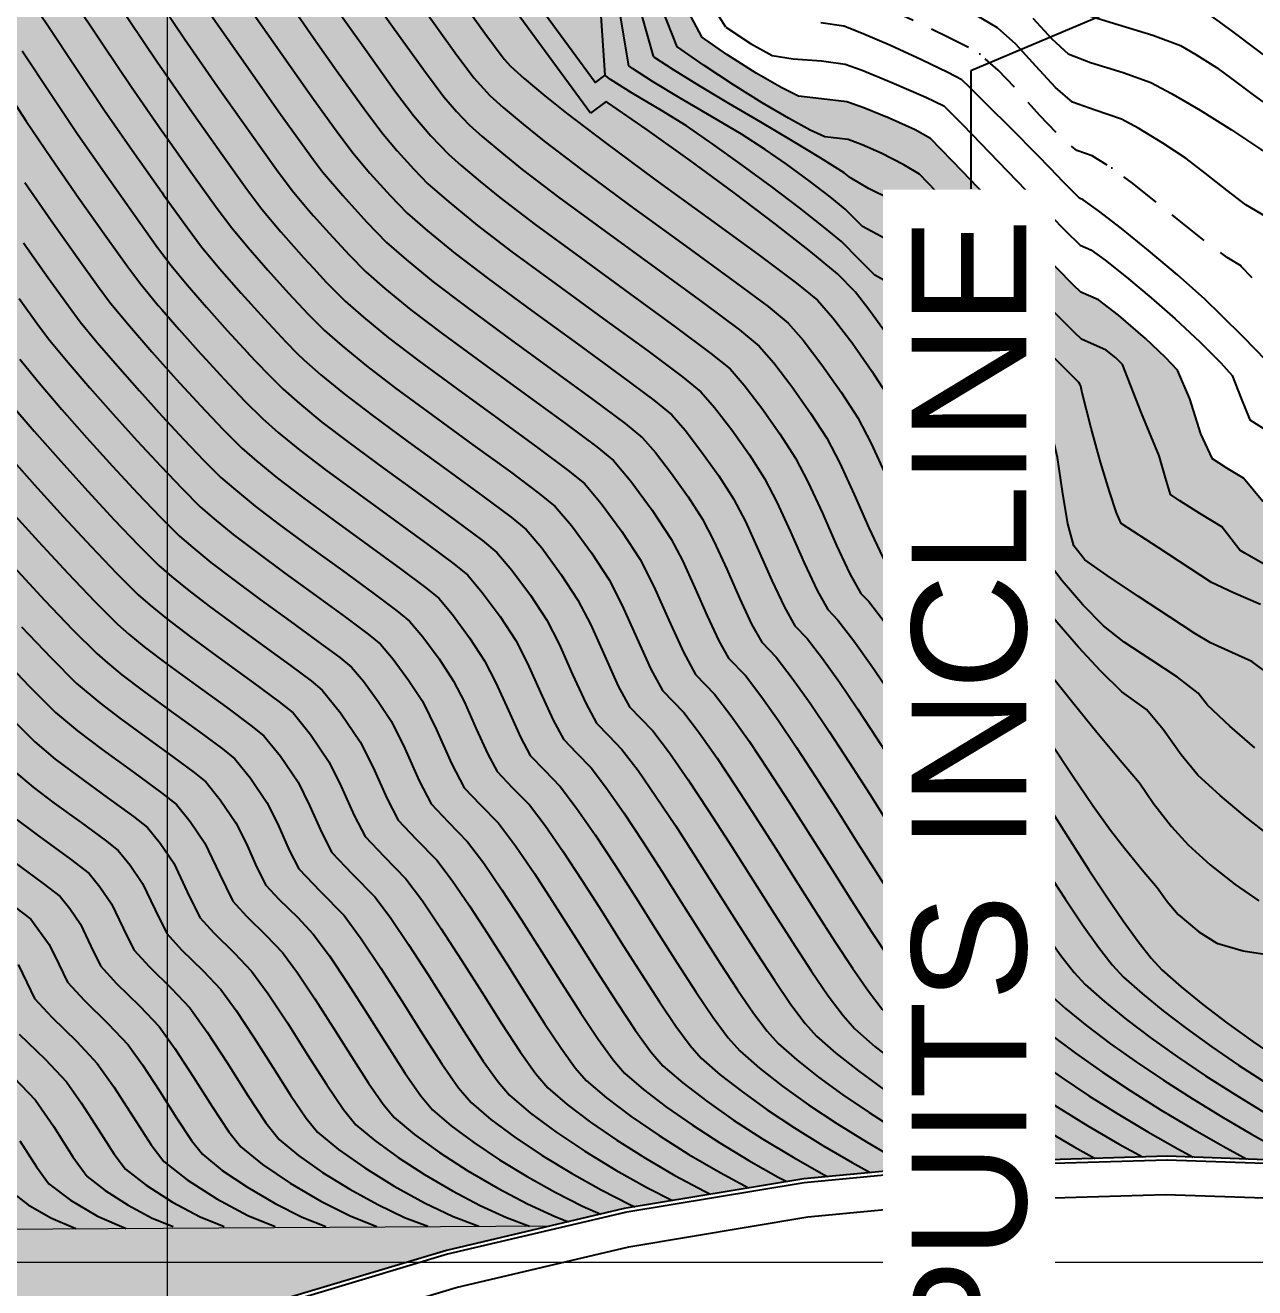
# Model space of a CAD drawing. Extents: x 61466 to 63015, y 108404 to 110397.
# Drawn here: x 62823.33 to 62860.87, y 109204.29 to 109242.84 of the extents above; entities that cross this region are included whole.
import ezdxf
from ezdxf import colors
from ezdxf.entities.mleader import LeaderData, LeaderLine
from ezdxf.math import Vec2, Vec3

# ---------------------------------------------------------------- set-up
doc = ezdxf.new("R2010")
doc.units = 0
doc.header["$LTSCALE"] = 1.000015
doc.header["$MEASUREMENT"] = 0
doc.linetypes.add('TRATTEGGIATA2', pattern=[0.375, 0.25, -0.125])
for name, color, linetype in [('colore lago', 131, 'Continuous'), ('coordinate', 2, 'Continuous'), ('Couronnement', 7, 'Continuous'), ('curve livello 1m', 2, 'Continuous'), ('curve livello 5m', 7, 'Continuous'), ('LIN018CO', 6, 'Continuous'), ('LIN025CO', 7, 'Continuous')]:
    doc.layers.add(name, color=color, linetype=linetype)
doc.layers.add('Colori bordi', color=5, linetype='Continuous', plot=False)
doc.layers.add('no_plot', color=5, linetype='Continuous', plot=False)
doc.layers.add('LINE035', color=1, linetype='Continuous', lineweight=35)
doc.styles.add('ARIAL', font='arial.ttf')

msp = doc.modelspace()

# ---------------------------------------------------------------- hatches: boundary and pattern name
at = {"layer": 'colore lago', "linetype": 'Continuous', "lineweight": 0}
msp.add_hatch(color=256, dxfattribs=at).paths.add_polyline_path([(62823.098, 109267.497), (62823.692, 109266.925), (62824.211, 109265.876), (62823.37, 109265.642), (62827.768, 109260.013), (62841.061, 109263.699), (62841.764, 109262.8), (62836.243, 109253.044), (62840.642, 109247.414), (62841.442, 109248.828), (62841.442, 109247.267), (62842.487, 109245.294), (62842.982, 109244.359), (62843.392, 109243.586), (62843.655, 109243.089), (62843.975, 109242.486), (62844.757, 109241.948), (62845.652, 109241.38), (62846.428, 109240.929), (62846.943, 109240.681), (62847.646, 109240.594), (62848.413, 109240.508), (62848.935, 109240.325), (62849.708, 109240.006), (62850.5, 109239.647), (62850.969, 109239.389), (62851.947, 109238.376), (62853.322, 109236.946), (62854.115, 109236.138), (62854.823, 109235.422), (62855.34, 109234.904), (62855.561, 109234.691), (62856.098, 109234.455), (62856.706, 109233.991), (62857.535, 109233.283), (62858.15, 109232.701), (62858.509, 109232.314), (62858.884, 109231.435), (62859.223, 109230.367), (62859.579, 109229.599), (62860.022, 109229.318), (62860.524, 109229.013), (62861.121, 109228.302), (62861.763, 109227.397), (62862.367, 109226.672), (62862.863, 109226.351), (62863.351, 109226.081), (62863.81, 109225.827), (62864.373, 109225.46), (62865.159, 109224.926), (62866.024, 109224.324), (62866.828, 109223.749), (62867.744, 109223.067), (62868.796, 109222.261), (62869.668, 109221.573), (62870.574, 109220.83), (62871.455, 109220.092), (62872.228, 109219.43), (62872.81, 109218.915), (62873.119, 109218.618), (62873.68, 109217.736), (62874.168, 109217.012), (62874.819, 109216.771), (62876.542, 109216.153), (62874.849, 109207.821), (62874.609, 109206.638), (62869.261, 109207.566), (62863.756, 109208.111), (62858.193, 109208.307), (62852.65, 109208.14), (62847.099, 109207.618), (62841.619, 109206.708), (62836.195, 109205.43), (62830.876, 109203.835), (62825.687, 109201.868), (62820.621, 109199.558), (62815.733, 109196.944), (62811.013, 109193.985), (62806.809, 109190.99), (62802.653, 109187.599), (62798.578, 109183.823), (62795.53, 109180.621), (62792.243, 109176.791), (62789.658, 109173.373), (62786.55, 109168.77), (62783.753, 109163.954), (62781.281, 109158.995), (62779.157, 109153.861), (62777.364, 109148.591), (62775.923, 109143.219), (62774.828, 109137.77), (62774.099, 109132.277), (62773.742, 109126.898), (62773.733, 109121.341), (62774.08, 109115.779), (62774.822, 109110.285), (62775.907, 109104.828), (62776.774, 109101.614), (62775.534, 109098.968), (62771.471, 109097.411), (62770.737, 109098.002), (62769.881, 109098.471), (62769.16, 109098.676), (62768.397, 109098.468), (62767.454, 109097.966), (62766.48, 109097.438), (62765.625, 109097.152), (62765.129, 109097.238), (62764.204, 109097.445), (62761.92, 109098.04), (62758.989, 109098.856), (62755.805, 109099.756), (62752.764, 109100.605), (62750.259, 109101.266), (62749.515, 109101.432), (62748.651, 109101.616), (62748.14, 109101.737), (62747.525, 109102.034), (62746.769, 109102.406), (62745.628, 109102.895), (62744.247, 109103.457), (62742.732, 109104.06), (62741.189, 109104.67), (62739.721, 109105.255), (62738.435, 109105.782), (62737.436, 109106.218), (62736.779, 109106.546), (62735.74, 109107.202), (62732.8, 109108.9), (62729.641, 109110.917), (62727.666, 109112.216), (62727.666, 109301.173), (62759.548, 109318.75), (62762.174, 109316.583), (62766.058, 109313.671), (62770.75, 109310.793), (62775.77, 109307.499), (62780.625, 109303.893), (62784.649, 109301.743), (62791.078, 109296.783), (62792.191, 109296.264), (62793.304, 109295.744), (62792.406, 109295.415), (62791.026, 109294.91), (62795.864, 109289.653), (62808.817, 109294.398), (62809.589, 109293.558), (62804.873, 109283.389), (62809.71, 109278.132), (62811.198, 109281.339), (62812.277, 109280.843), (62812.557, 109280.571), (62813.179, 109280.078), (62813.957, 109279.511), (62814.819, 109278.905), (62815.694, 109278.295), (62816.511, 109277.717), (62817.199, 109277.207), (62817.686, 109276.799), (62818.127, 109276.26), (62818.712, 109275.538), (62819.259, 109274.911), (62819.895, 109274.192), (62820.227, 109273.803), (62820.528, 109273.159), (62820.826, 109272.316), (62821.425, 109270.407), (62821.73, 109269.526), (62822.044, 109268.819)])

# ---------------------------------------------------------------- linework, layer by layer
at = {"layer": 'Colori bordi', "linetype": 'Continuous', "lineweight": 0, "flags": 128}
for points in [[(62843.655, 109243.089), (62843.975, 109242.486), (62844.757, 109241.948), (62845.652, 109241.38), (62846.428, 109240.929), (62846.943, 109240.681), (62847.646, 109240.594), (62848.413, 109240.508), (62848.413, 109240.508), (62848.935, 109240.325), (62849.708, 109240.006), (62850.5, 109239.647), (62850.969, 109239.389), (62850.969, 109239.389), (62851.947, 109238.376), (62853.322, 109236.946), (62853.322, 109236.946), (62854.115, 109236.138), (62854.823, 109235.422), (62855.34, 109234.904), (62855.561, 109234.691), (62856.098, 109234.455), (62856.098, 109234.455), (62856.706, 109233.991), (62857.535, 109233.283), (62857.535, 109233.283), (62858.15, 109232.701), (62858.509, 109232.314), (62858.509, 109232.314), (62858.884, 109231.435), (62859.223, 109230.367), (62859.579, 109229.599), (62859.579, 109229.599), (62860.022, 109229.318), (62860.524, 109229.013), (62860.524, 109229.013), (62861.121, 109228.302)], [(62863.756, 109208.111), (62858.193, 109208.307), (62852.65, 109208.14), (62847.099, 109207.618), (62841.619, 109206.708), (62836.195, 109205.43), (62830.876, 109203.835)]]:
    msp.add_lwpolyline(points, dxfattribs=at)
at = {"layer": 'coordinate', "linetype": 'Continuous', "lineweight": 0}
for p, q in [((62827.666, 109253.661), (62827.666, 109232.825)), ((62827.666, 109232.825), (62827.666, 109181.127)), ((62767.853, 109205.071), (62950.566, 109205.071))]:
    msp.add_line(p, q, dxfattribs=at)
at = {"layer": 'Couronnement', "linetype": 'Continuous'}
for p, q in [((62852.65, 109208.14), (62847.099, 109207.618)), ((62858.193, 109208.307), (62852.65, 109208.14)), ((62858.197, 109208.188), (62852.654, 109208.021)), ((62863.74, 109207.992), (62858.189, 109208.188)), ((62863.756, 109208.111), (62858.193, 109208.307)), ((62852.661, 109208.021), (62847.11, 109207.499)), ((62847.099, 109207.618), (62841.619, 109206.708)), ((62847.11, 109207.499), (62841.639, 109206.59)), ((62847.227, 109206.456), (62852.69, 109206.971)), ((62852.69, 109206.971), (62858.141, 109207.141)), ((62858.141, 109207.141), (62863.593, 109206.952)), ((62841.619, 109206.708), (62836.195, 109205.43)), ((62841.647, 109206.591), (62836.221, 109205.313)), ((62841.764, 109205.543), (62847.227, 109206.456)), ((62836.195, 109205.43), (62830.876, 109203.835)), ((62836.483, 109204.299), (62841.764, 109205.543)), ((62836.221, 109205.313), (62830.911, 109203.721)), ((62831.305, 109202.751), (62836.483, 109204.299))]:
    msp.add_line(p, q, dxfattribs=at)
at = {"layer": 'curve livello 1m', "color": 152, "linetype": 'TRATTEGGIATA2', "ltscale": 5, "flags": 128}
msp.add_lwpolyline([(62877.425, 109220.496), (62875.943, 109221.689), (62875.11, 109222.293), (62874.378, 109222.772), (62874.378, 109222.772), (62873.706, 109223.108), (62872.86, 109223.478), (62872.061, 109223.83), (62871.533, 109224.115), (62871.533, 109224.115), (62871.127, 109224.523), (62870.581, 109225.144), (62870.092, 109225.659), (62870.092, 109225.659), (62869.688, 109225.976), (62868.993, 109226.495), (62868.231, 109227.062), (62867.624, 109227.526), (62867.624, 109227.526), (62866.768, 109228.215), (62865.963, 109228.876), (62865.335, 109229.408), (62865.004, 109229.709), (62865.004, 109229.709), (62864.689, 109230.091), (62864.233, 109230.699), (62863.72, 109231.418), (62863.232, 109232.136), (62863.232, 109232.136), (62862.84, 109232.791), (62862.401, 109233.561), (62862.103, 109234.041), (62862.103, 109234.041), (62861.53, 109234.552), (62860.828, 109235.099), (62860.46, 109235.481), (62860.46, 109235.481), (62860.465, 109235.49), (62860.026, 109235.755), (62859.403, 109236.216), (62858.663, 109236.801), (62857.884, 109237.43), (62857.141, 109238.019), (62856.509, 109238.487), (62856.509, 109238.487), (62855.902, 109238.857), (62855.443, 109239.015), (62854.92, 109239.449), (62854.313, 109240.088), (62853.67, 109240.806), (62853.04, 109241.477), (62852.472, 109241.974), (62852.472, 109241.974), (62852.137, 109242.162), (62851.499, 109242.483), (62850.648, 109242.893), (62849.675, 109243.347), (62848.671, 109243.803), (62848.671, 109243.803), (62848.281, 109243.964), (62847.403, 109244.068), (62846.813, 109244.38), (62846.162, 109244.844), (62845.644, 109245.32), (62845.644, 109245.32), (62845.323, 109245.805), (62844.882, 109246.619), (62844.368, 109247.625), (62843.828, 109248.688), (62843.153, 109249.974), (62842.347, 109250.428)], dxfattribs=at)
at = {"layer": 'curve livello 5m', "color": 2}
for p, q in [((62841.442, 109247.267), (62843.975, 109242.486)), ((62841.067, 109240.514), (62840.588, 109240.163))]:
    msp.add_line(p, q, dxfattribs=at)
at = {"layer": 'curve livello 5m', "color": 2, "flags": 128}
for points in [[(62840.588, 109240.163), (62829.287, 109255.569), (62824.017, 109259.827)], [(62827.5, 109249.186), (62827.793, 109248.855), (62827.793, 109248.855), (62828.447, 109247.895), (62829.61, 109246.14), (62830.625, 109244.626), (62830.625, 109244.626), (62831.745, 109243.015), (62832.135, 109242.462)], [(62822.987, 109245.83), (62823.63, 109245.153), (62824.17, 109244.544), (62824.17, 109244.544), (62824.723, 109243.733), (62825.706, 109242.25), (62826.563, 109240.97), (62826.563, 109240.97), (62827.5, 109239.624)], [(62854.1, 109243.063), (62854.674, 109242.427), (62855.17, 109241.972), (62855.857, 109241.706), (62856.858, 109241.402), (62857.702, 109241.101), (62858.332, 109240.765), (62859.204, 109240.249), (62860.162, 109239.648), (62861.048, 109239.06), (62861.115, 109239.007)], [(62832.135, 109242.462), (62832.838, 109241.467), (62833.732, 109240.221), (62834.256, 109239.517), (62834.256, 109239.517), (62834.687, 109239.009), (62835.194, 109238.449), (62835.623, 109238.006), (62835.623, 109238.006), (62836.261, 109237.449), (62837.141, 109236.728), (62837.141, 109236.728), (62838.189, 109235.929), (62839.537, 109234.937), (62840.986, 109233.883), (62842.338, 109232.897), (62843.396, 109232.109), (62843.96, 109231.649), (62844.377, 109231.169), (62844.901, 109230.485), (62845.44, 109229.722), (62845.902, 109229.002), (62846.279, 109228.283), (62846.696, 109227.374), (62847.117, 109226.423), (62847.509, 109225.582), (62847.834, 109224.999), (62848.145, 109224.678), (62848.629, 109224.05), (62849.16, 109223.305), (62849.73, 109222.465), (62850.329, 109221.554), (62850.945, 109220.594), (62851.571, 109219.608), (62852.195, 109218.62), (62852.808, 109217.651), (62853.4, 109216.726), (62853.96, 109215.867), (62854.479, 109215.097), (62854.948, 109214.439), (62855.355, 109213.917), (62855.691, 109213.552), (62856.282, 109213.028), (62856.957, 109212.481), (62857.704, 109211.917), (62858.512, 109211.343), (62859.371, 109210.765), (62860.269, 109210.19), (62861.195, 109209.624)], [(62861.121, 109228.302), (62860.524, 109229.013), (62860.524, 109229.013), (62860.022, 109229.318), (62859.579, 109229.599), (62859.579, 109229.599), (62859.223, 109230.367), (62858.884, 109231.435), (62858.509, 109232.314), (62858.509, 109232.314), (62858.15, 109232.701), (62857.535, 109233.283), (62857.535, 109233.283), (62856.706, 109233.991), (62856.098, 109234.455), (62856.098, 109234.455), (62855.561, 109234.691), (62855.34, 109234.904), (62854.823, 109235.422), (62854.115, 109236.138), (62853.322, 109236.946), (62853.322, 109236.946), (62851.947, 109238.376), (62850.969, 109239.389), (62850.969, 109239.389), (62850.5, 109239.647), (62849.708, 109240.006), (62848.935, 109240.325), (62848.413, 109240.508), (62848.413, 109240.508), (62847.646, 109240.594), (62846.943, 109240.681), (62846.428, 109240.929), (62845.652, 109241.38), (62844.757, 109241.948), (62843.975, 109242.486)], [(62861.387, 109218.053), (62860.587, 109218.672), (62859.815, 109219.318), (62859.131, 109219.947), (62859.131, 109219.947), (62858.621, 109220.569), (62858.07, 109221.338), (62857.568, 109221.947), (62857.568, 109221.947), (62856.81, 109222.487), (62856.16, 109223.129), (62855.487, 109223.853), (62854.824, 109224.618), (62854.205, 109225.381), (62853.663, 109226.1), (62853.233, 109226.736), (62852.947, 109227.244), (62852.947, 109227.244), (62852.844, 109227.776), (62852.561, 109228.515), (62852.168, 109229.399), (62851.713, 109230.328), (62851.246, 109231.205), (62850.815, 109231.928), (62850.815, 109231.928), (62850.486, 109232.324), (62850.07, 109232.82), (62850.07, 109232.82), (62849.596, 109233.459), (62849.053, 109234.209), (62848.675, 109234.708), (62848.675, 109234.708), (62848.132, 109235.253), (62847.319, 109235.924), (62846.233, 109236.772), (62844.972, 109237.725), (62843.633, 109238.711), (62842.315, 109239.655), (62841.113, 109240.486), (62841.113, 109240.486), (62841.067, 109240.514)], [(62827.5, 109239.624), (62827.511, 109239.609), (62828.434, 109238.3), (62829.189, 109237.248), (62829.633, 109236.653), (62829.633, 109236.653), (62830.132, 109236.053), (62830.733, 109235.365), (62831.368, 109234.663), (62831.968, 109234.024), (62832.135, 109233.855)], [(62823.276, 109236.203), (62824.03, 109235.134), (62824.647, 109234.274), (62825.009, 109233.788), (62825.009, 109233.788), (62825.531, 109233.157), (62826.145, 109232.44), (62826.816, 109231.68), (62827.505, 109230.918), (62828.175, 109230.196), (62828.788, 109229.555), (62829.307, 109229.037), (62829.748, 109228.652), (62830.355, 109228.154), (62831.08, 109227.602), (62832.011, 109226.917), (62833.012, 109226.189), (62833.946, 109225.508), (62834.676, 109224.963), (62835.066, 109224.645), (62835.47, 109224.168), (62835.967, 109223.491), (62836.408, 109222.817), (62836.738, 109222.172), (62837.102, 109221.361), (62837.453, 109220.587), (62837.742, 109220.052), (62838.202, 109219.571), (62838.722, 109219.038), (62839.203, 109218.403), (62839.744, 109217.62), (62840.326, 109216.733), (62840.932, 109215.786), (62841.54, 109214.823), (62842.133, 109213.887), (62842.692, 109213.023), (62843.198, 109212.274), (62843.631, 109211.684), (62843.973, 109211.297), (62844.548, 109210.796), (62845.227, 109210.268), (62845.988, 109209.724), (62846.814, 109209.176), (62847.683, 109208.635), (62848.577, 109208.113), (62849.133, 109207.809)], [(62832.135, 109233.855), (62832.465, 109233.521), (62833.005, 109233.05), (62833.748, 109232.441), (62834.635, 109231.765), (62835.774, 109230.927), (62836.999, 109230.036), (62838.142, 109229.203), (62839.036, 109228.536), (62839.513, 109228.147), (62840.007, 109227.563), (62840.615, 109226.734), (62841.155, 109225.91), (62841.56, 109225.12), (62842.005, 109224.128), (62842.434, 109223.181), (62842.788, 109222.526), (62843.434, 109221.858), (62843.916, 109221.227), (62844.452, 109220.465), (62845.029, 109219.602), (62845.632, 109218.67), (62846.25, 109217.699), (62846.868, 109216.721), (62847.472, 109215.767), (62848.051, 109214.866), (62848.589, 109214.051), (62849.074, 109213.351), (62849.493, 109212.799), (62849.832, 109212.424), (62850.417, 109211.91), (62851.094, 109211.371), (62851.849, 109210.815), (62852.668, 109210.25), (62853.535, 109209.686), (62854.437, 109209.131), (62855.359, 109208.592), (62855.994, 109208.241)], [(62822.809, 109228.097), (62823.733, 109227.076), (62824.631, 109226.107), (62825.453, 109225.247), (62826.149, 109224.552), (62826.491, 109224.253), (62826.963, 109223.867), (62827.66, 109223.338), (62828.558, 109222.681), (62829.472, 109222.016), (62830.221, 109221.463), (62830.619, 109221.144), (62831.123, 109220.52), (62831.66, 109219.725), (62832.01, 109219.02), (62832.384, 109218.181), (62832.696, 109217.579), (62833.313, 109216.933), (62834.011, 109216.218), (62834.488, 109215.579), (62835.034, 109214.772), (62835.618, 109213.865), (62836.213, 109212.925), (62836.788, 109212.018), (62837.316, 109211.212), (62837.768, 109210.574), (62838.113, 109210.17), (62838.753, 109209.626), (62839.534, 109209.048), (62840.417, 109208.459), (62841.36, 109207.884), (62842.325, 109207.345), (62843.097, 109206.954)], [(62822.991, 109220.067), (62823.57, 109219.58), (62824.218, 109219.092), (62825.037, 109218.495), (62825.774, 109217.955), (62826.172, 109217.642), (62826.531, 109217.198), (62826.913, 109216.632), (62827.297, 109215.828), (62827.65, 109215.105), (62828.101, 109214.612), (62828.758, 109213.97), (62829.3, 109213.398), (62829.77, 109212.755), (62830.315, 109211.926), (62830.885, 109211.027), (62831.431, 109210.17), (62831.904, 109209.47), (62832.254, 109209.042), (62832.892, 109208.514), (62833.695, 109207.952), (62834.592, 109207.396), (62835.517, 109206.887), (62836.401, 109206.465), (62837.175, 109206.168)], [(62823.146, 109212.038), (62823.937, 109211.266), (62824.588, 109210.578), (62825.038, 109209.942), (62825.558, 109209.128), (62826.044, 109208.374), (62826.395, 109207.915), (62827.02, 109207.421), (62827.824, 109206.908), (62828.666, 109206.46), (62829.404, 109206.158)]]:
    msp.add_lwpolyline(points, dxfattribs=at)
at = {"layer": 'LIN018CO', "flags": 128}
msp.add_lwpolyline([(62841.03, 109241.318), (62840.732, 109241.099), (62829.775, 109256.036), (62824.017, 109260.688)], dxfattribs=at)
at = {"layer": 'LIN025CO', "linetype": 'Continuous', "lineweight": 0}
msp.add_line((62813.159, 109206.024), (62839.385, 109206.182), dxfattribs=at)
at = {"layer": 'no_plot'}
for p, q in [((62841.764, 109241.609), (62840.842, 109247.07)), ((62841.042, 109247.136), (62842.499, 109241.9)), ((62841.242, 109247.201), (62843.229, 109242.189)), ((62840.642, 109247.005), (62841.03, 109241.318)), ((62844.717, 109242.782), (62843.16, 109245.262))]:
    msp.add_line(p, q, dxfattribs=at)
at = {"layer": 'no_plot', "flags": 128}
for points in [[(62849.227, 109248.682), (62849.871, 109247.879), (62850.414, 109247.244), (62851.047, 109246.575), (62851.696, 109245.924), (62852.258, 109245.391), (62852.629, 109245.078), (62853.376, 109244.719), (62854.118, 109244.362), (62854.587, 109243.891), (62855.033, 109243.451), (62855.693, 109243.177), (62856.694, 109242.865), (62857.757, 109242.539), (62858.603, 109242.223), (62859.077, 109241.952), (62859.706, 109241.55), (62860.168, 109241.212), (62860.82, 109240.721), (62861.115, 109240.503)], [(62850.788, 109248.855), (62851.234, 109248.328), (62851.234, 109248.328), (62851.926, 109247.592), (62852.652, 109246.854), (62853.337, 109246.184), (62853.909, 109245.654), (62854.294, 109245.337), (62854.294, 109245.337), (62854.667, 109245.158), (62854.897, 109244.929), (62856.393, 109244.414), (62858.973, 109243.515), (62859.564, 109243.11), (62860.199, 109242.642), (62860.94, 109242.086), (62861.115, 109241.956)], [(62822.928, 109247.482), (62823.668, 109246.74), (62824.335, 109246.037), (62824.895, 109245.406), (62825.468, 109244.566), (62826.487, 109243.028), (62827.376, 109241.701), (62827.5, 109241.522)], [(62827.5, 109247.359), (62827.703, 109247.063), (62828.829, 109245.362), (62829.812, 109243.895), (62830.898, 109242.334), (62831.957, 109240.834), (62832.135, 109240.585)], [(62827.5, 109245.411), (62828.048, 109244.584), (62829, 109243.163), (62830.051, 109241.652), (62831.076, 109240.2), (62831.915, 109239.032), (62832.135, 109238.736)], [(62833.439, 109244.377), (62834.599, 109242.733), (62835.548, 109241.411), (62836.106, 109240.663), (62836.497, 109240.21), (62836.887, 109239.8), (62837.28, 109239.45), (62837.877, 109238.947), (62838.498, 109238.443), (62839.611, 109237.594), (62841.043, 109236.541), (62842.581, 109235.422), (62844.017, 109234.375), (62845.139, 109233.538), (62845.739, 109233.049), (62846.182, 109232.54), (62846.738, 109231.814), (62847.31, 109231.003), (62847.801, 109230.239), (62847.801, 109230.239), (62848.201, 109229.476), (62848.644, 109228.51), (62849.092, 109227.501), (62849.507, 109226.607), (62849.853, 109225.989), (62850.03, 109225.806), (62850.507, 109225.188), (62851.029, 109224.461), (62851.587, 109223.644), (62852.174, 109222.756), (62852.781, 109221.817), (62853.398, 109220.848), (62854.018, 109219.867), (62854.632, 109218.895), (62855.231, 109217.952), (62855.806, 109217.057), (62856.35, 109216.231), (62856.853, 109215.492), (62857.308, 109214.862), (62857.705, 109214.358), (62858.035, 109214.003), (62858.62, 109213.483), (62859.284, 109212.941), (62860.016, 109212.382), (62860.808, 109211.813), (62861.649, 109211.238)], [(62822.926, 109244.268), (62823.446, 109243.682), (62823.979, 109242.901), (62824.925, 109241.472), (62825.751, 109240.239), (62826.664, 109238.928), (62827.5, 109237.742)], [(62836.361, 109244), (62837.365, 109242.6), (62837.955, 109241.809), (62838.15, 109241.594), (62838.566, 109241.223), (62839.197, 109240.691), (62839.855, 109240.158), (62841.033, 109239.259), (62842.548, 109238.145), (62844.176, 109236.961), (62845.695, 109235.853), (62846.883, 109234.967), (62847.517, 109234.45), (62847.986, 109233.911), (62848.575, 109233.143), (62849.18, 109232.285), (62849.7, 109231.476), (62850.124, 109230.668), (62850.592, 109229.646), (62851.066, 109228.578), (62851.505, 109227.633), (62851.871, 109226.978), (62851.914, 109226.933), (62852.341, 109226.336), (62852.928, 109225.448), (62853.548, 109224.508), (62854.069, 109223.756), (62854.627, 109223.027), (62855.314, 109222.16), (62856.05, 109221.253), (62856.757, 109220.403), (62857.357, 109219.707), (62857.779, 109219.079), (62858.326, 109218.379), (62858.834, 109217.818), (62858.834, 109217.818), (62859.512, 109217.209), (62860.275, 109216.608), (62860.994, 109216.108)], [(62832.592, 109243.696), (62833.718, 109242.1), (62834.64, 109240.816), (62835.181, 109240.09), (62835.719, 109239.468), (62836.255, 109238.903), (62836.637, 109238.563), (62837.216, 109238.075), (62837.819, 109237.586), (62838.9, 109236.761), (62840.29, 109235.739), (62841.784, 109234.653), (62843.178, 109233.636), (62844.267, 109232.824), (62844.849, 109232.349), (62845.279, 109231.854), (62845.819, 109231.15), (62846.375, 109230.362), (62846.852, 109229.621), (62847.24, 109228.879), (62847.67, 109227.942), (62848.104, 109226.962), (62848.508, 109226.095), (62848.844, 109225.494), (62849.088, 109225.242), (62849.586, 109224.595), (62850.133, 109223.827), (62850.721, 109222.962), (62851.337, 109222.023), (62851.973, 109221.034), (62852.617, 109220.018), (62853.261, 109218.999), (62853.892, 109218.001), (62854.502, 109217.048), (62855.079, 109216.163), (62855.614, 109215.37), (62856.097, 109214.692), (62856.517, 109214.153), (62856.863, 109213.777), (62857.431, 109213.272), (62858.076, 109212.746), (62858.788, 109212.203), (62859.557, 109211.65), (62860.374, 109211.092), (62861.229, 109210.535)], [(62827.5, 109243.458), (62828.188, 109242.432), (62829.205, 109240.971), (62830.195, 109239.567), (62831.006, 109238.437), (62831.482, 109237.799), (62831.992, 109237.191), (62832.135, 109237.029)], [(62835.48, 109243.367), (62836.457, 109242.005), (62837.03, 109241.236), (62837.518, 109240.697), (62837.923, 109240.336), (62838.537, 109239.819), (62839.176, 109239.3), (62840.322, 109238.427), (62841.795, 109237.343), (62843.379, 109236.192), (62844.856, 109235.114), (62846.011, 109234.253), (62846.628, 109233.75), (62847.084, 109233.225), (62847.656, 109232.478), (62848.245, 109231.644), (62848.751, 109230.858), (62849.163, 109230.072), (62849.618, 109229.078), (62850.079, 109228.04), (62850.506, 109227.12), (62850.862, 109226.483), (62850.972, 109226.37), (62851.384, 109225.823), (62851.913, 109225.062), (62852.53, 109224.142), (62853.207, 109223.116), (62853.914, 109222.037), (62854.623, 109220.96), (62855.304, 109219.936), (62855.929, 109219.02), (62856.468, 109218.266), (62856.905, 109217.703), (62857.433, 109217.052), (62857.895, 109216.509), (62858.195, 109216.082), (62858.536, 109215.688), (62858.536, 109215.688), (62859.162, 109215.163), (62859.712, 109214.814), (62859.712, 109214.814), (62860.517, 109214.58), (62861.508, 109214.43)], [(62861.221, 109232.607), (62860.523, 109233.314), (62859.85, 109233.994), (62859.343, 109234.484), (62859.343, 109234.484), (62858.508, 109235.218), (62857.63, 109235.961), (62856.799, 109236.639), (62856.103, 109237.179), (62855.633, 109237.509), (62855.633, 109237.509), (62855.516, 109237.561), (62855.028, 109238.052), (62854.62, 109238.476), (62854.234, 109238.877), (62854.234, 109238.877), (62853.429, 109239.691), (62852.703, 109240.418), (62852.165, 109240.95), (62851.923, 109241.178), (62851.923, 109241.178), (62851.504, 109241.402), (62850.699, 109241.789), (62849.749, 109242.224), (62849.749, 109242.224), (62848.867, 109242.603), (62848.325, 109242.812), (62848.325, 109242.812), (62847.626, 109242.92)], [(62861.241, 109236.979), (62860.601, 109237.358), (62860.601, 109237.358), (62860.027, 109237.794), (62859.358, 109238.332), (62858.778, 109238.773), (62858.778, 109238.773), (62858.066, 109239.241), (62857.335, 109239.688), (62856.802, 109239.979), (62856.802, 109239.979), (62856.002, 109240.248), (62855.306, 109240.494), (62855.306, 109240.494), (62854.792, 109240.939), (62854.191, 109241.594), (62853.576, 109242.267), (62853.02, 109242.77), (62853.02, 109242.77), (62852.393, 109243.127)], [(62844.717, 109242.782), (62845.47, 109242.284), (62846.137, 109241.923), (62846.78, 109241.822), (62847.64, 109241.759), (62848.369, 109241.66), (62848.882, 109241.471), (62849.792, 109241.095), (62850.827, 109240.646), (62851.374, 109240.383), (62851.955, 109239.804), (62853.033, 109238.685), (62854.175, 109237.499), (62855.089, 109236.571), (62855.538, 109236.126), (62855.865, 109235.982), (62856.3, 109235.671), (62856.955, 109235.152), (62857.708, 109234.523), (62858.439, 109233.883), (62859.192, 109233.181), (62859.838, 109232.538), (62860.184, 109232.148), (62860.456, 109231.441), (62860.717, 109230.795), (62861.188, 109230.503)], [(62823.234, 109242.068), (62824.144, 109240.694), (62824.939, 109239.508), (62825.817, 109238.246), (62826.672, 109237.034), (62827.372, 109236.058), (62827.5, 109235.887)], [(62861.188, 109226.367), (62860.567, 109226.718), (62860.567, 109226.718), (62860.418, 109226.815), (62859.861, 109227.523), (62859.192, 109227.937), (62858.588, 109228.325), (62858.302, 109228.517), (62858.302, 109228.517), (62858.147, 109229.023), (62857.951, 109229.699), (62857.951, 109229.699), (62857.418, 109230.998), (62856.834, 109232.48), (62856.631, 109232.683), (62856.331, 109232.927), (62855.584, 109233.256), (62855.375, 109233.455), (62854.884, 109233.944), (62854.186, 109234.646), (62853.356, 109235.488), (62852.469, 109236.393), (62852.469, 109236.393), (62851.398, 109237.506), (62850.636, 109238.295), (62850.636, 109238.295), (62850.161, 109238.58), (62849.463, 109238.941), (62849.463, 109238.941), (62848.887, 109239.196), (62848.457, 109239.356), (62848.457, 109239.356), (62847.749, 109239.439), (62847.294, 109239.644), (62846.634, 109240.002), (62845.834, 109240.476), (62844.955, 109241.026), (62844.061, 109241.616), (62843.225, 109242.198)], [(62861.043, 109225.156), (62860.219, 109225.512), (62859.555, 109225.831), (62859.555, 109225.831), (62857.92, 109226.894), (62856.791, 109227.63), (62856.65, 109227.954), (62856.432, 109228.611), (62856.166, 109229.505), (62855.88, 109230.541), (62855.604, 109231.622), (62855.604, 109231.622), (62855.564, 109231.824), (62855.534, 109231.886), (62855.497, 109231.93), (62853.814, 109233.629), (62851.616, 109235.839), (62851.616, 109235.839), (62850.85, 109236.636), (62850.304, 109237.201), (62850.304, 109237.201), (62849.758, 109237.521), (62849.08, 109237.857), (62848.524, 109238.18), (62848.524, 109238.18), (62848.49, 109238.215), (62848.33, 109238.334), (62847.622, 109238.79), (62846.751, 109239.318), (62845.792, 109239.886), (62844.818, 109240.458), (62843.902, 109241.002), (62843.12, 109241.482), (62842.544, 109241.864), (62842.544, 109241.864), (62842.499, 109241.9)], [(62827.5, 109241.522), (62828.358, 109240.29), (62829.315, 109238.934), (62830.098, 109237.842), (62830.558, 109237.226), (62831.134, 109236.538), (62831.829, 109235.754), (62832.135, 109235.422)], [(62860.875, 109220.779), (62860.113, 109221.438), (62859.429, 109222.076), (62859.429, 109222.076), (62859.141, 109222.445), (62858.516, 109222.933), (62857.704, 109223.469), (62856.887, 109224.008), (62856.248, 109224.504), (62856.248, 109224.504), (62855.62, 109225.147), (62854.994, 109225.874), (62854.469, 109226.564), (62854.144, 109227.095), (62854.144, 109227.095), (62854.01, 109227.66), (62853.892, 109228.454), (62853.751, 109229.126), (62853.751, 109229.126), (62853.5, 109229.763), (62853.147, 109230.528), (62852.755, 109231.288), (62852.388, 109231.914), (62852.388, 109231.914), (62852.012, 109232.408), (62851.389, 109233.155), (62850.707, 109233.93), (62850.707, 109233.93), (62850.361, 109234.279), (62849.909, 109234.733), (62849.909, 109234.733), (62849.64, 109235.013), (62849.274, 109235.214), (62848.791, 109235.694), (62848.251, 109236.24), (62848.251, 109236.24), (62847.703, 109236.693), (62846.971, 109237.265), (62846.121, 109237.907), (62845.218, 109238.572), (62844.329, 109239.209), (62843.519, 109239.769), (62843.519, 109239.769), (62842.761, 109240.238), (62841.864, 109240.767), (62841.202, 109241.183), (62841.202, 109241.183), (62841.03, 109241.318)], [(62863.453, 109221.434), (62860.78, 109223.412), (62860.171, 109223.691), (62859.522, 109223.986), (62859.522, 109223.986), (62859.046, 109224.274), (62858.263, 109224.776), (62857.322, 109225.396), (62856.368, 109226.036), (62856.368, 109226.036), (62855.686, 109226.522), (62855.342, 109226.946), (62855.161, 109227.622), (62855.006, 109228.606), (62854.848, 109229.643), (62854.658, 109230.475), (62854.658, 109230.475), (62854.349, 109231.192), (62853.961, 109231.9), (62853.961, 109231.9), (62853.62, 109232.334), (62853.102, 109232.93), (62853.102, 109232.93), (62852.087, 109233.954), (62850.762, 109235.286), (62850.762, 109235.286), (62850.301, 109235.767), (62849.972, 109236.107), (62849.972, 109236.107), (62849.439, 109236.401), (62848.899, 109236.697), (62848.899, 109236.697), (62848.37, 109237.228), (62847.908, 109237.603), (62847.269, 109238.089), (62846.57, 109238.601), (62845.924, 109239.052), (62845.924, 109239.052), (62845.195, 109239.514), (62844.284, 109240.057), (62843.332, 109240.617), (62842.481, 109241.128), (62841.873, 109241.523), (62841.873, 109241.523), (62841.764, 109241.609)], [(62822.489, 109241.236), (62823.363, 109239.916), (62824.127, 109238.777), (62824.97, 109237.565), (62825.792, 109236.401), (62826.464, 109235.464), (62826.859, 109234.934), (62827.393, 109234.29), (62827.5, 109234.165)], [(62832.135, 109240.585), (62832.823, 109239.627), (62833.332, 109238.944), (62833.855, 109238.327), (62834.47, 109237.647), (62834.992, 109237.109), (62835.61, 109236.569), (62836.462, 109235.871), (62837.479, 109235.096), (62838.785, 109234.135), (62840.189, 109233.114), (62841.499, 109232.158), (62842.524, 109231.395), (62843.07, 109230.948), (62843.475, 109230.483), (62843.982, 109229.821), (62844.504, 109229.081), (62844.953, 109228.384), (62845.318, 109227.687), (62845.722, 109226.805), (62846.13, 109225.885), (62846.509, 109225.069), (62846.825, 109224.505), (62847.203, 109224.114), (62847.672, 109223.505), (62848.187, 109222.783), (62848.74, 109221.969), (62849.32, 109221.085), (62849.918, 109220.154), (62850.524, 109219.198), (62851.13, 109218.24), (62851.724, 109217.301), (62852.297, 109216.404), (62852.841, 109215.571), (62853.344, 109214.825), (62853.798, 109214.187), (62854.193, 109213.68), (62854.52, 109213.326), (62855.092, 109212.819), (62855.746, 109212.288), (62856.471, 109211.742), (62857.255, 109211.185), (62858.087, 109210.625), (62858.958, 109210.067), (62859.855, 109209.518), (62860.769, 109208.984), (62861.688, 109208.473)], [(62832.135, 109238.736), (62832.407, 109238.372), (62833.023, 109237.645), (62833.746, 109236.845), (62834.36, 109236.212), (62834.959, 109235.689), (62835.783, 109235.013), (62836.768, 109234.263), (62838.032, 109233.333), (62839.391, 109232.344), (62840.66, 109231.419), (62841.652, 109230.68), (62842.181, 109230.248), (62842.572, 109229.798), (62843.064, 109229.157), (62843.569, 109228.44), (62844.004, 109227.765), (62844.357, 109227.091), (62844.748, 109226.237), (62845.143, 109225.346), (62845.51, 109224.556), (62845.816, 109224.01), (62846.261, 109223.55), (62846.751, 109222.91), (62847.294, 109222.144), (62847.877, 109221.28), (62848.488, 109220.342), (62849.116, 109219.36), (62849.749, 109218.359), (62850.376, 109217.367), (62850.985, 109216.41), (62851.563, 109215.516), (62852.101, 109214.711), (62852.585, 109214.022), (62853.005, 109213.476), (62853.348, 109213.101), (62853.945, 109212.573), (62854.632, 109212.021), (62855.396, 109211.451), (62856.223, 109210.872), (62857.101, 109210.29), (62858.017, 109209.714), (62858.957, 109209.151), (62859.91, 109208.609), (62860.626, 109208.221)], [(62823.315, 109238.046), (62824.123, 109236.884), (62824.911, 109235.767), (62825.555, 109234.869), (62825.934, 109234.361), (62826.51, 109233.666), (62827.197, 109232.872), (62827.939, 109232.04), (62828.68, 109231.232), (62829.365, 109230.509), (62829.939, 109229.934), (62830.399, 109229.531), (62831.034, 109229.012), (62831.791, 109228.434), (62832.764, 109227.719), (62833.809, 109226.958), (62834.785, 109226.247), (62835.548, 109225.678), (62835.955, 109225.346), (62836.377, 109224.847), (62836.896, 109224.14), (62837.357, 109223.436), (62837.703, 109222.761), (62838.083, 109221.914), (62838.449, 109221.106), (62838.751, 109220.547), (62839.18, 109220.099), (62839.665, 109219.602), (62840.166, 109218.939), (62840.731, 109218.122), (62841.339, 109217.196), (62841.97, 109216.208), (62842.606, 109215.203), (62843.225, 109214.226), (62843.808, 109213.324), (62844.336, 109212.542), (62844.788, 109211.927), (62845.145, 109211.523), (62845.745, 109211), (62846.453, 109210.448), (62847.248, 109209.881), (62848.11, 109209.309), (62849.017, 109208.744), (62849.95, 109208.2), (62850.439, 109207.932)], [(62827.5, 109237.742), (62827.553, 109237.667), (62828.281, 109236.653), (62828.708, 109236.08), (62829.259, 109235.418), (62829.923, 109234.659), (62830.623, 109233.885), (62831.285, 109233.179), (62831.635, 109232.825)], [(62832.135, 109237.029), (62832.607, 109236.497), (62833.221, 109235.833), (62833.729, 109235.315), (62834.307, 109234.809), (62835.105, 109234.156), (62836.057, 109233.431), (62837.279, 109232.531), (62838.594, 109231.575), (62839.821, 109230.681), (62840.78, 109229.965), (62841.291, 109229.548), (62841.822, 109228.921), (62842.475, 109228.031), (62843.054, 109227.147), (62843.396, 109226.494), (62843.774, 109225.669), (62844.156, 109224.807), (62844.511, 109224.044), (62844.807, 109223.515), (62845.318, 109222.986), (62845.793, 109222.367), (62846.318, 109221.626), (62846.882, 109220.789), (62847.474, 109219.882), (62848.081, 109218.932), (62848.694, 109217.963), (62849.3, 109217.003), (62849.889, 109216.077), (62850.449, 109215.212), (62850.969, 109214.433), (62851.438, 109213.766), (62851.844, 109213.239), (62852.176, 109212.875), (62852.754, 109212.365), (62853.419, 109211.83), (62854.158, 109211.279), (62854.958, 109210.719), (62855.808, 109210.156), (62856.694, 109209.599), (62857.604, 109209.054), (62858.525, 109208.529), (62858.987, 109208.279)], [(62827.5, 109235.887), (62827.783, 109235.507), (62828.275, 109234.914), (62828.861, 109234.236), (62829.495, 109233.525), (62830.128, 109232.836), (62830.138, 109232.825)], [(62832.135, 109235.422), (62832.523, 109235.003), (62833.097, 109234.418), (62833.656, 109233.93), (62834.426, 109233.299), (62835.346, 109232.598), (62836.527, 109231.729), (62837.797, 109230.805), (62838.981, 109229.942), (62839.908, 109229.251), (62840.402, 109228.847), (62840.914, 109228.242), (62841.545, 109227.383), (62842.105, 109226.528), (62842.524, 109225.709), (62842.986, 109224.681), (62843.431, 109223.699), (62843.798, 109223.02), (62844.376, 109222.422), (62844.876, 109221.768), (62845.431, 109220.979), (62846.028, 109220.085), (62846.654, 109219.12), (62847.293, 109218.114), (62847.933, 109217.101), (62848.56, 109216.112), (62849.159, 109215.179), (62849.716, 109214.334), (62850.219, 109213.61), (62850.653, 109213.038), (62851.004, 109212.65), (62851.609, 109212.117), (62852.311, 109211.559), (62853.093, 109210.983), (62853.941, 109210.398), (62854.84, 109209.813), (62855.774, 109209.238), (62856.729, 109208.68), (62857.445, 109208.285)], [(62823.149, 109234.501), (62823.739, 109233.68), (62824.085, 109233.216), (62824.641, 109232.541), (62825.298, 109231.776), (62826.015, 109230.964), (62826.751, 109230.15), (62827.466, 109229.378), (62828.121, 109228.694), (62828.676, 109228.14), (62829.097, 109227.772), (62829.677, 109227.297), (62830.369, 109226.769), (62831.258, 109226.115), (62832.214, 109225.419), (62833.106, 109224.769), (62833.804, 109224.249), (62834.176, 109223.945), (62834.562, 109223.489), (62835.037, 109222.842), (62835.458, 109222.199), (62835.889, 109221.332), (62836.349, 109220.299), (62836.733, 109219.557), (62837.224, 109219.044), (62837.78, 109218.474), (62838.295, 109217.79), (62838.878, 109216.937), (62839.505, 109215.973), (62840.152, 109214.955), (62840.793, 109213.94), (62841.403, 109212.988), (62841.958, 109212.153), (62842.432, 109211.496), (62842.801, 109211.072), (62843.412, 109210.543), (62844.14, 109209.984), (62844.96, 109209.41), (62845.846, 109208.835), (62846.775, 109208.274), (62847.72, 109207.741), (62847.824, 109207.686)], [(62827.5, 109234.165), (62828.029, 109233.554), (62828.679, 109232.825)], [(62828.679, 109232.825), (62828.717, 109232.783), (62829.404, 109232.034), (62830.039, 109231.364), (62830.57, 109230.831), (62831.051, 109230.411), (62831.712, 109229.869), (62832.502, 109229.267), (62833.516, 109228.521), (62834.607, 109227.728), (62835.624, 109226.986), (62836.42, 109226.393), (62836.844, 109226.046), (62837.284, 109225.526), (62837.826, 109224.788), (62838.307, 109224.054), (62838.667, 109223.351), (62839.064, 109222.468), (62839.445, 109221.625), (62839.761, 109221.042), (62840.158, 109220.626), (62840.607, 109220.166), (62841.079, 109219.545), (62841.607, 109218.789), (62842.175, 109217.931), (62842.768, 109217.009), (62843.371, 109216.058), (62843.968, 109215.113), (62844.543, 109214.212), (62845.08, 109213.388), (62845.566, 109212.68), (62845.983, 109212.121), (62846.316, 109211.748), (62846.885, 109211.25), (62847.55, 109210.726), (62848.294, 109210.186), (62849.101, 109209.64), (62849.953, 109209.097), (62850.836, 109208.566), (62851.731, 109208.058), (62851.739, 109208.054)], [(62830.138, 109232.825), (62830.712, 109232.219), (62831.202, 109231.727), (62831.702, 109231.291), (62832.391, 109230.726), (62833.213, 109230.1), (62834.269, 109229.323), (62835.404, 109228.497), (62836.464, 109227.725), (62837.292, 109227.107), (62837.734, 109226.746), (62838.192, 109226.205), (62838.756, 109225.437), (62839.256, 109224.673), (62839.631, 109223.941), (62840.044, 109223.021), (62840.442, 109222.143), (62840.77, 109221.536), (62841.136, 109221.154), (62841.549, 109220.73), (62842.04, 109220.084), (62842.589, 109219.297), (62843.181, 109218.405), (62843.798, 109217.446), (62844.425, 109216.456), (62845.045, 109215.474), (62845.643, 109214.536), (62846.203, 109213.68), (62846.707, 109212.942), (62847.141, 109212.361), (62847.488, 109211.974), (62848.08, 109211.455), (62848.772, 109210.91), (62849.545, 109210.349), (62850.384, 109209.781), (62851.271, 109209.215), (62852.189, 109208.664), (62853.089, 109208.153)], [(62831.635, 109232.825), (62831.834, 109232.624), (62832.353, 109232.17), (62833.069, 109231.584), (62833.924, 109230.932), (62835.022, 109230.125), (62836.202, 109229.267), (62837.303, 109228.464), (62838.164, 109227.822), (62838.623, 109227.447), (62839.099, 109226.884), (62839.685, 109226.085), (62840.206, 109225.291), (62840.595, 109224.53), (62841.025, 109223.574), (62841.438, 109222.662), (62841.779, 109222.031), (62842.113, 109221.681), (62842.492, 109221.294), (62843.002, 109220.623), (62843.572, 109219.806), (62844.186, 109218.879), (62844.827, 109217.883), (62845.478, 109216.855), (62846.123, 109215.835), (62846.744, 109214.861), (62847.325, 109213.971), (62847.849, 109213.205), (62848.3, 109212.602), (62848.66, 109212.199), (62849.275, 109211.661), (62849.993, 109211.095), (62850.797, 109210.512), (62851.668, 109209.921), (62852.589, 109209.334), (62853.543, 109208.761), (62854.51, 109208.213), (62854.539, 109208.197)], [(62823.16, 109232.643), (62823.752, 109231.925), (62824.451, 109231.111), (62825.213, 109230.247), (62825.996, 109229.381), (62826.758, 109228.56), (62827.454, 109227.832), (62828.044, 109227.243), (62828.445, 109226.892), (62828.998, 109226.439), (62829.658, 109225.936), (62830.506, 109225.313), (62831.417, 109224.65), (62832.267, 109224.03), (62832.932, 109223.534), (62833.287, 109223.245), (62833.655, 109222.81), (62834.107, 109222.194), (62834.509, 109221.58), (62834.919, 109220.754), (62835.358, 109219.77), (62835.724, 109219.063), (62836.247, 109218.516), (62836.838, 109217.91), (62837.329, 109217.257), (62837.885, 109216.443), (62838.484, 109215.523), (62839.101, 109214.552), (62839.713, 109213.584), (62840.295, 109212.674), (62840.824, 109211.878), (62841.277, 109211.251), (62841.629, 109210.846), (62842.212, 109210.342), (62842.907, 109209.809), (62843.689, 109209.261), (62844.535, 109208.712), (62845.421, 109208.176), (62846.323, 109207.668), (62846.582, 109207.532)], [(62822.863, 109231.309), (62823.604, 109230.446), (62824.412, 109229.531), (62825.242, 109228.613), (62826.049, 109227.743), (62826.787, 109226.97), (62827.412, 109226.346), (62827.794, 109226.013), (62828.32, 109225.582), (62828.947, 109225.104), (62829.753, 109224.511), (62830.619, 109223.881), (62831.428, 109223.291), (62832.06, 109222.82), (62832.397, 109222.544), (62832.96, 109221.849), (62833.559, 109220.962), (62833.949, 109220.176), (62834.367, 109219.24), (62834.715, 109218.568), (62835.269, 109217.989), (62835.896, 109217.346), (62836.363, 109216.724), (62836.893, 109215.949), (62837.463, 109215.073), (62838.05, 109214.149), (62838.633, 109213.227), (62839.187, 109212.361), (62839.691, 109211.604), (62840.122, 109211.006), (62840.457, 109210.621), (62841.081, 109210.085), (62841.833, 109209.518), (62842.681, 109208.936), (62843.596, 109208.36), (62844.544, 109207.806), (62845.412, 109207.338)], [(62822.756, 109229.781), (62823.61, 109228.814), (62824.487, 109227.844), (62825.34, 109226.925), (62826.12, 109226.109), (62826.781, 109225.449), (62827.143, 109225.133), (62827.641, 109224.724), (62828.379, 109224.165), (62829.328, 109223.47), (62830.296, 109222.766), (62831.087, 109222.182), (62831.508, 109221.844), (62832.042, 109221.184), (62832.61, 109220.343), (62832.98, 109219.598), (62833.376, 109218.711), (62833.705, 109218.073), (62834.291, 109217.461), (62834.953, 109216.782), (62835.457, 109216.107), (62836.033, 109215.255), (62836.65, 109214.297), (62837.278, 109213.304), (62837.886, 109212.347), (62838.444, 109211.496), (62838.92, 109210.822), (62839.285, 109210.395), (62839.878, 109209.887), (62840.592, 109209.348), (62841.398, 109208.796), (62842.266, 109208.248), (62843.167, 109207.722), (62844.07, 109207.235), (62844.252, 109207.145)], [(62822.978, 109226.307), (62823.922, 109225.289), (62824.786, 109224.386), (62825.518, 109223.655), (62825.84, 109223.374), (62826.284, 109223.01), (62826.941, 109222.511), (62827.787, 109221.892), (62828.649, 109221.265), (62829.354, 109220.744), (62829.729, 109220.443), (62830.205, 109219.856), (62830.711, 109219.106), (62831.04, 109218.443), (62831.393, 109217.652), (62831.687, 109217.084), (62832.335, 109216.406), (62833.069, 109215.654), (62833.59, 109214.95), (62834.189, 109214.051), (62834.827, 109213.052), (62835.462, 109212.048), (62836.053, 109211.133), (62836.56, 109210.4), (62836.941, 109209.944), (62837.545, 109209.431), (62838.283, 109208.885), (62839.116, 109208.329), (62840.007, 109207.786), (62840.918, 109207.277), (62841.811, 109206.825), (62841.949, 109206.763)], [(62823.214, 109224.471), (62824.119, 109223.524), (62824.886, 109222.758), (62825.606, 109222.152), (62826.223, 109221.684), (62827.017, 109221.103), (62827.826, 109220.514), (62828.488, 109220.026), (62828.84, 109219.743), (62829.286, 109219.191), (62829.761, 109218.488), (62830.071, 109217.865), (62830.402, 109217.122), (62830.678, 109216.589), (62831.074, 109216.156), (62831.651, 109215.592), (62832.126, 109215.09), (62832.616, 109214.428), (62833.18, 109213.582), (62833.78, 109212.643), (62834.377, 109211.698), (62834.934, 109210.837), (62835.411, 109210.147), (62835.77, 109209.719), (62836.338, 109209.236), (62837.031, 109208.722), (62837.815, 109208.2), (62838.653, 109207.689), (62839.51, 109207.21), (62840.35, 109206.784), (62840.9, 109206.539)], [(62822.505, 109223.653), (62823.452, 109222.662), (62824.254, 109221.861), (62824.927, 109221.295), (62825.68, 109220.727), (62826.632, 109220.033), (62827.488, 109219.407), (62827.95, 109219.043), (62828.368, 109218.527), (62828.812, 109217.869), (62829.258, 109216.935), (62829.668, 109216.094), (62830.083, 109215.641), (62830.687, 109215.051), (62831.184, 109214.526), (62831.643, 109213.905), (62832.172, 109213.113), (62832.734, 109212.233), (62833.293, 109211.348), (62833.814, 109210.541), (62834.261, 109209.895), (62834.598, 109209.493), (62835.216, 109208.973), (62835.983, 109208.42), (62836.847, 109207.862), (62837.758, 109207.33), (62838.668, 109206.851), (62839.527, 109206.456), (62839.922, 109206.308)], [(62822.785, 109221.801), (62823.623, 109220.964), (62824.248, 109220.437), (62824.949, 109219.91), (62825.835, 109219.264), (62826.631, 109218.681), (62827.061, 109218.342), (62827.449, 109217.862), (62827.862, 109217.251), (62828.277, 109216.381), (62828.659, 109215.6), (62829.092, 109215.127), (62829.723, 109214.51), (62830.242, 109213.962), (62830.749, 109213.269), (62831.336, 109212.376), (62831.951, 109211.406), (62832.539, 109210.483), (62833.049, 109209.729), (62833.426, 109209.268), (62834.003, 109208.783), (62834.718, 109208.267), (62835.523, 109207.747), (62836.374, 109207.25), (62837.223, 109206.804), (62838.023, 109206.435), (62838.73, 109206.171)], [(62822.891, 109218.723), (62823.732, 109218.095), (62824.714, 109217.379), (62825.282, 109216.942), (62825.612, 109216.534), (62825.963, 109216.014), (62826.316, 109215.275), (62826.641, 109214.61), (62827.11, 109214.097), (62827.794, 109213.429), (62828.357, 109212.834), (62828.887, 109212.098), (62829.504, 109211.147), (62830.127, 109210.161), (62830.68, 109209.324), (62831.082, 109208.817), (62831.671, 109208.329), (62832.411, 109207.811), (62833.239, 109207.299), (62834.092, 109206.829), (62834.907, 109206.439), (62835.621, 109206.166)], [(62822.979, 109217.293), (62823.875, 109216.64), (62824.393, 109216.241), (62824.694, 109215.869), (62825.014, 109215.395), (62825.335, 109214.721), (62825.632, 109214.116), (62826.119, 109213.583), (62826.83, 109212.888), (62827.415, 109212.27), (62827.9, 109211.597), (62828.465, 109210.725), (62829.036, 109209.823), (62829.542, 109209.056), (62829.91, 109208.592), (62830.576, 109208.051), (62831.424, 109207.48), (62832.355, 109206.936), (62833.269, 109206.478), (62834.067, 109206.164)], [(62823.035, 109215.902), (62823.503, 109215.541), (62824.064, 109214.777), (62824.355, 109214.168), (62824.622, 109213.621), (62825.128, 109213.068), (62825.866, 109212.347), (62826.473, 109211.706), (62826.914, 109211.095), (62827.426, 109210.303), (62827.945, 109209.484), (62828.404, 109208.788), (62828.738, 109208.366), (62829.343, 109207.875), (62830.113, 109207.357), (62830.958, 109206.863), (62831.788, 109206.447), (62832.512, 109206.162)], [(62823.115, 109214.158), (62823.374, 109213.615), (62823.613, 109213.126), (62824.137, 109212.553), (62824.901, 109211.807), (62825.53, 109211.142), (62826.038, 109210.425), (62826.623, 109209.508), (62827.171, 109208.658), (62827.566, 109208.141), (62828.272, 109207.584), (62829.178, 109207.006), (62830.126, 109206.501), (62830.958, 109206.16)], [(62822.973, 109210.725), (62823.646, 109210.015), (62824.188, 109209.229), (62824.784, 109208.291), (62825.223, 109207.69), (62825.769, 109207.258), (62826.471, 109206.811), (62827.205, 109206.419), (62827.849, 109206.156)], [(62823.167, 109208.779), (62823.676, 109207.978), (62824.051, 109207.464), (62824.708, 109206.967), (62825.539, 109206.481), (62826.41, 109206.104)], [(62822.879, 109207.239), (62823.424, 109206.826), (62824.113, 109206.423), (62824.872, 109206.095)]]:
    msp.add_lwpolyline(points, dxfattribs=at)

# ---------------------------------------------------------------- next in the draw order: leaders
at = {"layer": 'LINE035', "linetype": 'Continuous', "lineweight": 0}
ml = msp.add_multileader_mtext('Standard', dxfattribs=at)
ml.set_content('DEVERSOIRS', color=256, style='ARIAL')
ml.set_leader_properties()
ml.build(insert=Vec2(0, 0))
ml.multileader.update_dxf_attribs({"has_text_frame": 1, "text_left_attachment_type": 2, "text_right_attachment_type": 2, "dogleg_length": 0.36, "arrow_head_size": 5, "scale": 10})
ctx = ml.context
ctx.base_point, ctx.scale, ctx.char_height, ctx.arrow_head_size, ctx.landing_gap_size, ctx.plane_origin, ctx.plane_x_axis, ctx.plane_y_axis = Vec3(62788.527, 109221.91), 10, 3.5, 5, 0.9, Vec3(62707.523, 109199.063), Vec3(0, 1), Vec3(-1, 0)
ctx.left_attachment, ctx.right_attachment, ctx.text_align_type = 2, 2, 2
notes = []
notes.append((ctx, [(1, (1, 1, 0), (62788.527, 109258.738), (0, -1), 3.6, [(1, [(62806.866, 109281.222), (62825.569, 109262.828)], 0, [])])]))
ctx.mtext.insert, ctx.mtext.text_direction, ctx.mtext.rotation, ctx.mtext.alignment, ctx.mtext.flow_direction = Vec3(62786.716, 109254.238), Vec3(0, 1), 1.570796, 3, 5
ctx.mtext.has_bg_fill, ctx.mtext.bg_color, ctx.mtext.bg_scale_factor, ctx.mtext.bg_transparency, ctx.mtext.use_window_bg_color = 1, -1073741824, 1.25, 0, 1
ml = msp.add_multileader_mtext('Standard', dxfattribs=at)
ml.set_content('PUITS INCLINE', color=256, style='ARIAL')
ml.set_leader_properties()
ml.build(insert=Vec2(0, 0))
ml.multileader.update_dxf_attribs({"has_text_frame": 1, "text_left_attachment_type": 2, "text_right_attachment_type": 2, "dogleg_length": 0.36, "arrow_head_size": 5, "scale": 10})
ctx = ml.context
ctx.base_point, ctx.scale, ctx.char_height, ctx.arrow_head_size, ctx.landing_gap_size, ctx.plane_origin, ctx.plane_x_axis, ctx.plane_y_axis = Vec3(62852.204, 109201.641), 10, 3.5, 5, 0.9, Vec3(62771.81, 109182.624), Vec3(0, 1), Vec3(-1, 0)
ctx.left_attachment, ctx.right_attachment, ctx.text_align_type = 2, 2, 2
notes.append((ctx, [(1, (1, 1, 0), (62852.204, 109241.449), (0, -1), 3.6, [(0, [(62874.065, 109250.762)], 0, [])])]))
ctx.mtext.insert, ctx.mtext.text_direction, ctx.mtext.rotation, ctx.mtext.alignment, ctx.mtext.flow_direction = Vec3(62850.395, 109236.949), Vec3(0, 1), 1.570796, 3, 5
ctx.mtext.has_bg_fill, ctx.mtext.bg_color, ctx.mtext.bg_scale_factor, ctx.mtext.bg_transparency, ctx.mtext.use_window_bg_color = 1, -1073741824, 1.25, 0, 1
for ctx, leaders in notes:
    for number, flags, end, landing, length, lines in leaders:
        leader = LeaderData()
        leader.index, (leader.has_last_leader_line, leader.has_dogleg_vector, leader.attachment_direction) = number, flags
        leader.last_leader_point, leader.dogleg_vector, leader.dogleg_length = Vec3(end), Vec3(landing), length
        for number, points, colour, breaks in lines:
            line = LeaderLine()
            line.index, line.vertices, line.color, line.breaks = number, Vec3.list(points), colors.encode_raw_color(colour), breaks
            leader.lines.append(line)
        ctx.leaders.append(leader)

doc.saveas('drawing.dxf')
